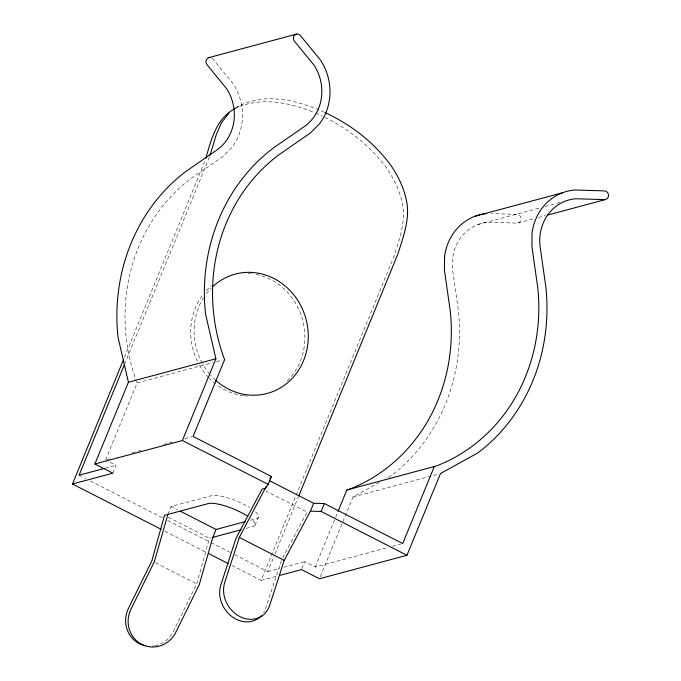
<?xml version="1.0" encoding="UTF-8"?>
<svg xmlns="http://www.w3.org/2000/svg" width="681" height="681" viewBox="0 0 681 681"><rect width="100%" height="100%" fill="white"/><g stroke="black" fill="none" stroke-linecap="round" stroke-linejoin="round"><path stroke-width="0.51" stroke-dasharray="3.4 2.55" d="M154.851 645.758A26.474 25.188 -72.1 0 0 173.374 631.33L196.741 583.855L209.45 538.262L211.136 537.811M209.416 157.158L124.972 363.313M124.41 357.372L205.33 160.078M105.615 459.913L137.204 382.892L136.489 381.488M112.859 473.167L116.093 465.268L109.105 461.701M167.901 514.402L171.144 506.502L211.519 495.674A26.474 6.674 22.3 0 1 249.544 507.507M255.043 525.434L258.286 517.534M231.889 565.451L261.129 580.399L393.984 256.473C398.887 240.436 405.289 224.1 402.982 207.015C400.76 193.004 394.776 179.997 386.817 168.343C370.532 146.032 348.136 128.505 323.296 116.613M234.724 554.726L267.735 571.597L274.579 554.913M274.979 553.925L298.329 497.002M301.87 568.686L304.748 561.663L315.235 567.018L388.476 547.379M315.235 567.018L335.222 518.275M335.622 517.296L337.623 512.427M320.274 576.798L353.005 496.994L379.394 482.412M281.44 560.472L265.726 608.048A26.474 22.294 56.9 0 1 263.615 612.662M282.666 557.901L307.037 512.086L265.862 491.052M235.72 108.041C262.755 91.228 297.435 100.116 324.531 112.382M235.796 107.887L238.248 106.142M388.502 477.381L390.315 476.377A185.309 170.259 75 0 0 458.364 310.468L452.507 269.174A44.12 40.537 75 0 1 488.345 222.21L517.032 223.104A4.392 4.035 75 0 0 521.033 218.865A4.392 4.035 75 0 0 516.922 214.37L491.622 213.587M234.153 109.054C259.47 96.012 289.621 102.448 314.716 112.688M478.019 224.526L540.067 207.884M545.158 206.522L560.412 202.427M518.079 222.985L534.355 218.618M538.424 217.528L545.549 215.622M137.204 382.892L212.481 362.701M216.549 361.611L222.653 359.977M106.636 459.641L110.705 458.551M132.063 452.822L142.235 450.09M163.602 444.361L173.774 441.637M184.96 438.632L192.085 436.725M105.095 468.222L116.093 465.268M250.378 520.25L256.439 518.624A26.474 6.674 22.3 0 0 254.847 511.269M353.005 496.994L438.462 474.078M246.13 528.422L253.196 526.524A26.474 6.674 22.3 0 0 250.71 518.445M267.735 571.597L279.746 568.371M283.747 567.299L304.748 561.663M261.129 580.399L277.286 576.066M392.545 546.281L400.683 544.102M315.669 113.123L322.343 116.17M171.144 506.502L177.69 509.856M168.275 517.22L209.45 538.262M79.081 475.202L85.687 478.573M90.403 480.982L163.031 518.096M167.747 520.505L210.199 542.195M211.144 542.672L230.008 552.317M164.921 531.231L206.42 552.444M155.566 562.821L196.741 583.855M212.149 58.285A4.392 4.035 75 0 1 212.957 59.06L232.868 83.397A52.948 48.64 75 0 1 231.932 147.411L222.755 156.553L190.927 178.592A176.481 162.146 75 0 0 136.14 380.509M215.707 380.27A61.767 56.753 75 0 1 210.514 375.027M209.825 374.227A61.767 56.753 75 0 1 202.708 364.029M202.223 363.152A61.767 56.753 75 0 1 203.517 297.793M206.428 293.605A61.767 56.753 75 0 1 211.084 288.242M247.416 396.053A61.767 56.753 75 0 1 244.411 395.806M243.415 395.687A61.767 56.753 75 0 1 216.362 384.493M215.536 383.854A61.767 56.753 75 0 1 209.314 378.27M208.582 377.504A61.767 56.753 75 0 1 199.346 364.931M197.464 361.356A61.767 56.753 75 0 1 203.066 294.507M206.317 290.617A61.767 56.753 75 0 1 211.433 285.705M248.216 273.311A61.767 56.753 75 0 1 251.212 273.558M256.158 274.332A61.767 56.753 75 0 1 302.534 319.653A61.767 56.753 75 0 1 285.714 382.33M153.906 645.92A26.474 25.188 -72.1 0 1 152.033 646.133"/><path stroke-width="1.02" d="M167.901 514.402L154.34 561.723L130.973 609.189A26.474 25.188 -72.1 0 0 141.759 644.388A26.474 25.188 -72.1 0 0 175.894 632.138L199.261 584.673L212.821 537.36L216.056 529.46L245.33 521.603M205.926 158.12C211.05 139.639 216.498 118.4 234.877 108.671M210.012 155.208L216.286 134.676L221.563 122.563L228.978 113.097M266.203 486.481L239.312 537.445L224.704 582.561A26.474 22.294 56.9 0 0 239.865 616.586A26.474 22.294 56.9 0 0 269.625 605.511L284.224 560.395L310.4 511.184L313.643 503.285L324.377 503.531L402.718 543.557L434.308 466.536L435.721 466.221A176.481 162.146 75 0 0 537.743 287.637L531.895 246.343L532.091 232.621A52.948 48.64 75 0 1 574.892 189.99L604.413 190.91A4.392 4.035 75 0 1 608.525 195.396A4.392 4.035 75 0 1 604.524 199.635L575.828 198.75A44.12 40.537 75 0 0 539.999 245.705L545.847 286.999A185.309 170.259 75 0 1 477.807 452.916L440.496 473.533L406.966 555.279L319.483 578.748L301.513 569.563L279.304 575.522M161.142 529.307L72.475 484.004L123.601 359.338M124.563 364.292L79.081 475.202L104.091 468.494M72.475 484.004L112.859 473.167L94.889 463.991L128.42 382.237L118.017 337.24A185.309 170.259 75 0 1 186.066 171.331L217.894 149.292A44.12 40.537 75 0 0 226.322 88.326L206.964 64.669A4.392 4.035 75 0 1 210.148 57.519M94.889 463.991L182.372 440.522L215.903 358.776L205.5 313.779A185.309 170.259 75 0 1 273.549 147.862L305.377 125.823A44.12 40.537 75 0 0 313.805 64.865L294.456 41.209A4.392 4.035 75 0 1 294.711 35.054A4.392 4.035 75 0 1 300.44 35.591L320.359 59.937A52.948 48.64 75 0 1 319.415 123.951L310.238 133.084L278.41 155.123A176.481 162.146 75 0 0 223.981 358.019L224.687 359.432L193.098 436.453L271.438 476.479L268.195 484.378L265.479 488.234L262.117 489.137L237.252 535.887L235.413 539.973L220.814 585.098A26.474 22.294 56.9 0 0 231.727 616.45A26.474 22.294 56.9 0 0 261.223 615.803M298.729 496.023L398.07 253.553C402.973 237.516 409.375 221.18 407.068 204.096C404.846 190.093 398.87 177.077 390.903 165.432C374.192 142.567 351.115 124.657 325.484 112.825M310.4 511.184L321.143 511.431L324.377 503.531M338.023 511.448L346.825 489.997L434.308 466.536M269.812 478.794L271.438 476.479M209.093 57.562L296.575 34.101M475.015 216.235L562.497 192.774M547.584 215.077L605.571 199.524M128.42 382.237L215.903 358.776M212.821 537.36L241.083 529.775M346.825 489.997L348.238 489.682A176.481 162.146 75 0 0 450.26 311.106L444.404 269.812L444.608 256.082A52.948 48.64 75 0 1 486.353 213.553M269.659 480.812L313.643 503.285M182.372 440.522L268.195 484.378M321.143 511.431L406.966 555.279M239.312 537.445L284.224 560.395M180.499 511.286L216.056 529.46M208.309 553.406L228.118 563.527M213.281 286.131A61.767 56.753 75 0 1 291.613 292.277A61.767 56.753 75 0 1 293.783 376.602A61.767 56.753 75 0 1 215.707 380.27M247.901 516.428A26.474 6.674 22.3 0 0 208.275 503.574L164.538 515.304L151.82 560.906L128.454 608.38A26.474 25.188 -72.1 0 0 145.445 645.741"/></g></svg>
